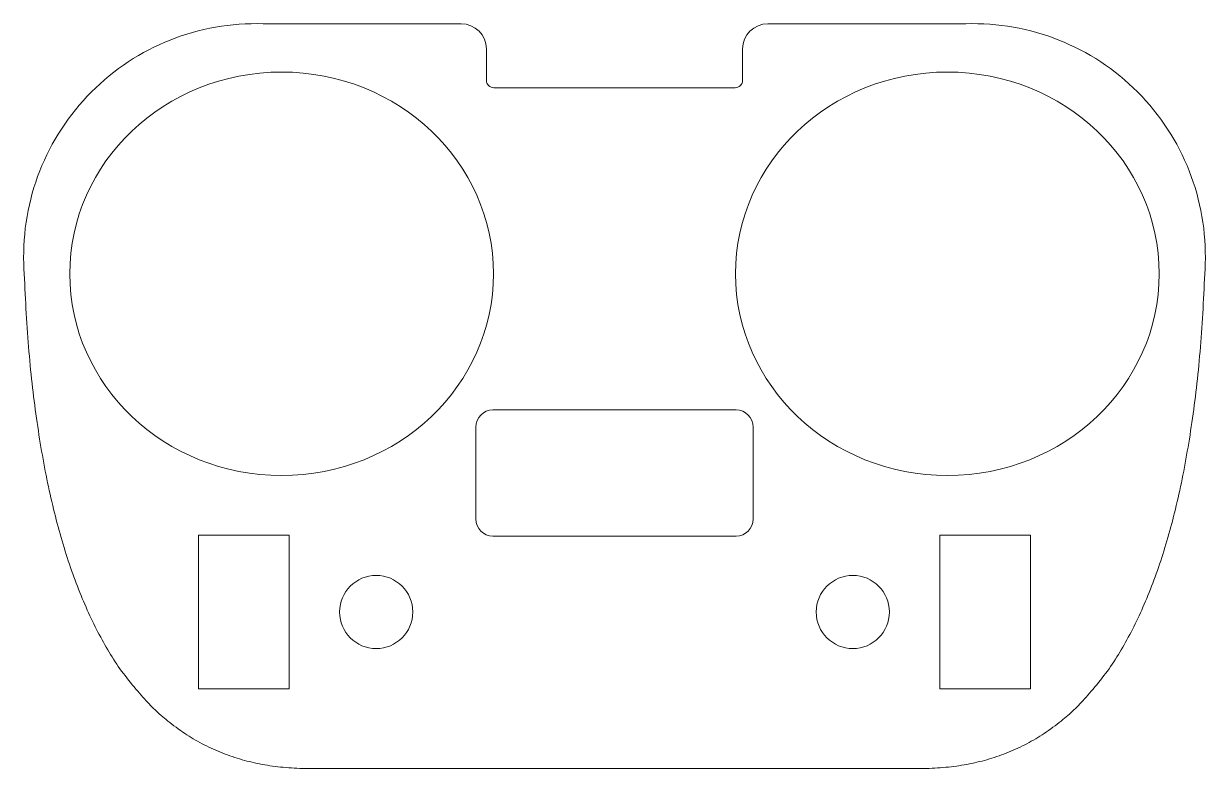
# Model space of a CAD drawing. Header units: millimetres. Extents: x 531.2 to 578.1, y 565.1 to 594.7.
import ezdxf

# ---------------------------------------------------------------- set-up
doc = ezdxf.new("R2010")
doc.units = ezdxf.units.MM

msp = doc.modelspace()

# ---------------------------------------------------------------- linework, layer by layer
at = {"color": 7, "linetype": 'Continuous', "lineweight": 15}
for p, q in [((540.743, 594.65), (548.596, 594.65)), ((560.756, 594.65), (568.609, 594.65)), ((549.596, 592.41), (549.596, 593.65)), ((559.756, 592.41), (559.756, 593.65)), ((549.896, 592.11), (559.456, 592.11)), ((549.856, 579.335), (559.496, 579.335)), ((549.176, 578.655), (549.176, 575.015)), ((560.176, 578.655), (560.176, 575.015)), ((538.176, 574.375), (541.776, 574.375)), ((538.176, 568.275), (538.176, 574.375)), ((541.776, 574.375), (541.776, 568.275)), ((559.496, 574.335), (549.856, 574.335)), ((567.576, 574.375), (567.576, 568.275)), ((571.176, 574.375), (567.576, 574.375)), ((571.176, 568.275), (571.176, 574.375)), ((541.776, 568.275), (538.176, 568.275)), ((567.576, 568.275), (571.176, 568.275)), ((542.192, 565.125), (567.16, 565.125))]:
    msp.add_line(p, q, dxfattribs=at)
for centre in [(545.226, 571.325), (564.126, 571.325)]:
    msp.add_circle(centre, 1.45, dxfattribs=at)
for centre, radius, start, end in [((540.459, 585.441), 9.213, 88.2374, 181.9658), ((548.596, 593.65), 1, 0, 90), ((560.756, 593.65), 1, 90, 180), ((568.893, 585.441), 9.213, 358.0342, 91.7626), ((549.896, 592.41), 0.3, 180, 270), ((559.456, 592.41), 0.3, 270, 0), ((549.856, 578.655), 0.68, 90, 180), ((559.496, 578.655), 0.68, 360, 90), ((549.856, 575.015), 0.68, 180, 270), ((559.496, 575.015), 0.68, 270, 0)]:
    msp.add_arc(centre, radius, start, end, dxfattribs=at)
for centre in [(541.476, 584.735), (567.876, 584.735)]:
    msp.add_ellipse(centre, major_axis=(-8.4, 0), ratio=0.952381, dxfattribs=at)
for points in [[(531.251, 585.125), (531.927, 565.445), (542.192, 565.125)], [(578.101, 585.125), (577.425, 565.445), (567.16, 565.125)]]:
    msp.add_open_spline(points, degree=2, dxfattribs=at)

doc.saveas('drawing.dxf')
